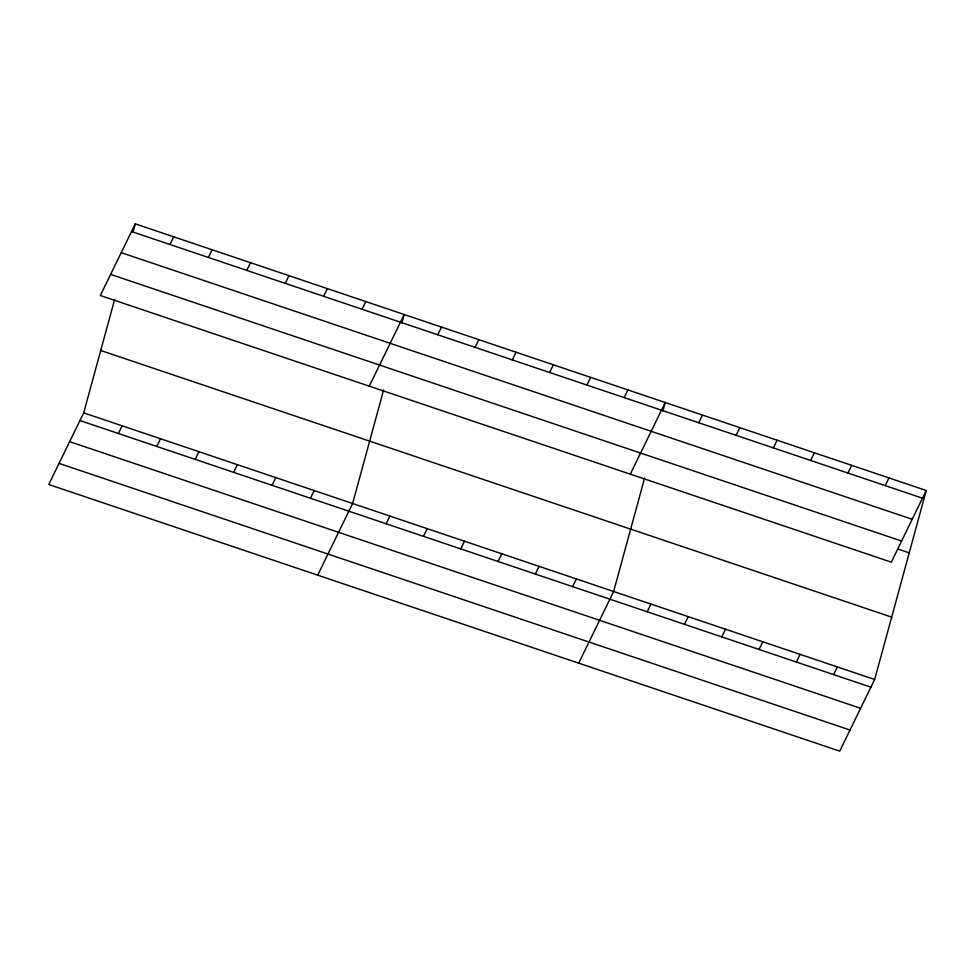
<?xml version="1.0" encoding="UTF-8"?>
<svg xmlns="http://www.w3.org/2000/svg" width="975" height="975" viewBox="0 0 975 975"><rect width="100%" height="100%" fill="white"/><g stroke="black" fill="none" stroke-linecap="round" stroke-linejoin="round"><path stroke-width="1.46" d="M926.25 490.498L891.308 562.148L100.34 295.51L135.281 223.86L926.25 490.498L874.66 679.49L839.719 751.14L48.75 484.502L83.692 412.852L114.672 299.374M132.953 232.367L135.281 223.86M383.602 390.024L352.621 503.514L317.679 575.165M401.883 323.018L404.211 314.511L369.269 386.161M644.621 478.018L613.641 591.508L578.699 663.146M662.902 411.011L665.23 402.504L630.289 474.155M169.955 244.493L173.696 236.815M118.365 433.497L122.119 425.807M208.37 257.449L212.111 249.758M156.78 446.44L160.534 438.762M246.785 270.404L250.538 262.714M195.207 459.396L198.949 451.705M285.2 283.347L288.953 275.669M233.622 472.351L237.364 464.661M323.627 296.303L327.368 288.612M272.037 485.294L275.791 477.616M362.042 309.246L365.796 301.567M310.452 498.249L314.206 490.559M437.751 334.766L441.492 327.088M386.161 523.77L389.915 516.08M475.032 347.344L478.786 339.653M423.455 536.335L427.196 528.657M512.326 359.909L516.08 352.231M460.736 548.913L464.49 541.222M549.62 372.487L553.361 364.796M498.03 561.478L501.784 553.788M586.901 385.052L590.655 377.362M535.324 574.043L539.065 566.365M624.195 397.617L627.937 389.939M572.605 586.621L576.359 578.931M698.77 422.76L702.524 415.082M647.181 611.764L650.934 604.073M736.064 435.337L739.806 427.647M684.474 624.329L688.228 616.639M773.346 447.903L777.099 440.212M721.768 636.894L725.51 629.216M810.639 460.468L814.381 452.79M759.05 649.472L762.803 641.782M847.921 473.046L851.675 465.355M796.343 662.037L800.085 654.359M885.215 485.611L888.956 477.921M833.625 674.615L837.379 666.924M131.528 231.55L922.496 498.176M121.241 252.659L912.21 519.285M110.626 274.402L901.595 541.04M897.756 548.998L909.224 552.862M100.718 350.488L891.686 617.126M83.692 412.852L874.66 679.49M79.95 420.542L870.919 687.18M69.652 441.651L860.62 708.289M59.048 463.393L850.017 730.031"/></g></svg>
